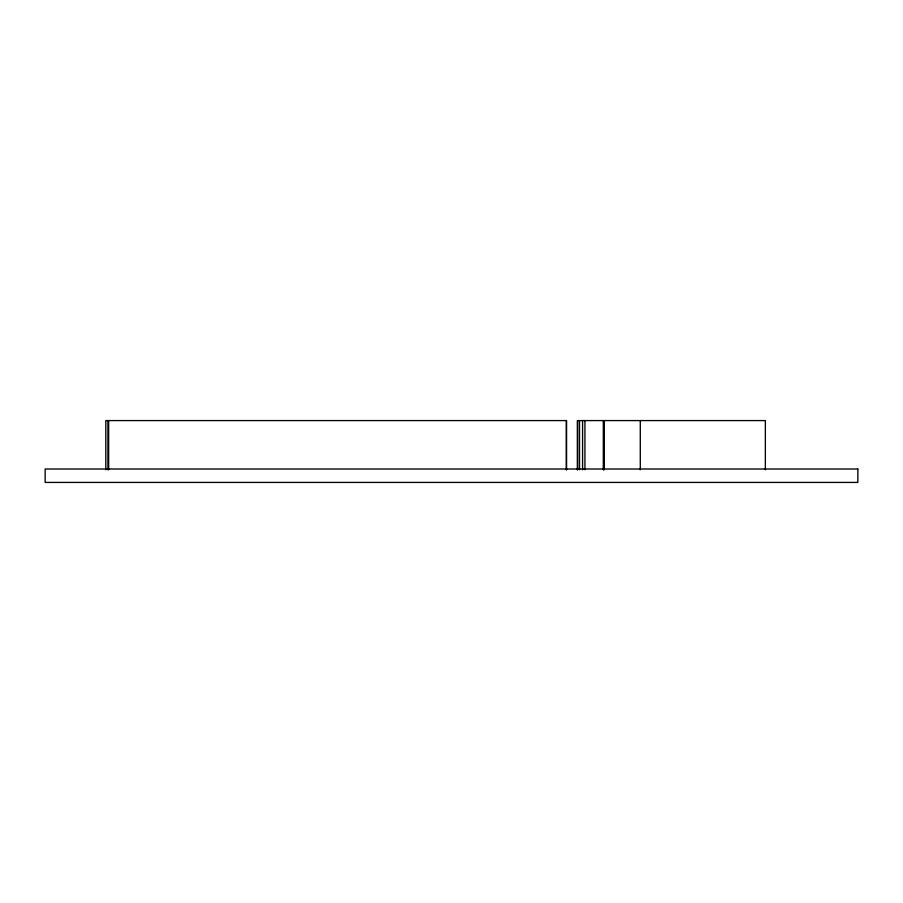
<?xml version="1.0" encoding="UTF-8"?>
<svg xmlns="http://www.w3.org/2000/svg" width="903" height="903" viewBox="0 0 903 903"><rect width="100%" height="100%" fill="white"/><g stroke="black" fill="none" stroke-linecap="round" stroke-linejoin="round"><path stroke-width="1.35" d="M765.36 469.763L765.36 420.584L577.389 420.584L577.389 469.763M640.283 420.584L640.283 469.763M604.017 420.584L604.017 469.763M603.78 420.584L603.78 469.763M603.306 420.584L603.306 469.763M584.93 420.584L584.93 469.763M582.582 420.584L582.582 469.763M579.512 420.584L579.512 469.763M577.627 420.584L577.627 469.763M566.565 469.763L566.565 420.584L105.82 420.584L105.82 469.763M566.328 420.584L566.328 469.763M108.653 420.584L108.653 469.763M107.942 420.584L107.942 469.763M857.85 469.007L45.15 469.007L45.15 482.416L857.85 482.416L857.85 469.007"/></g></svg>
